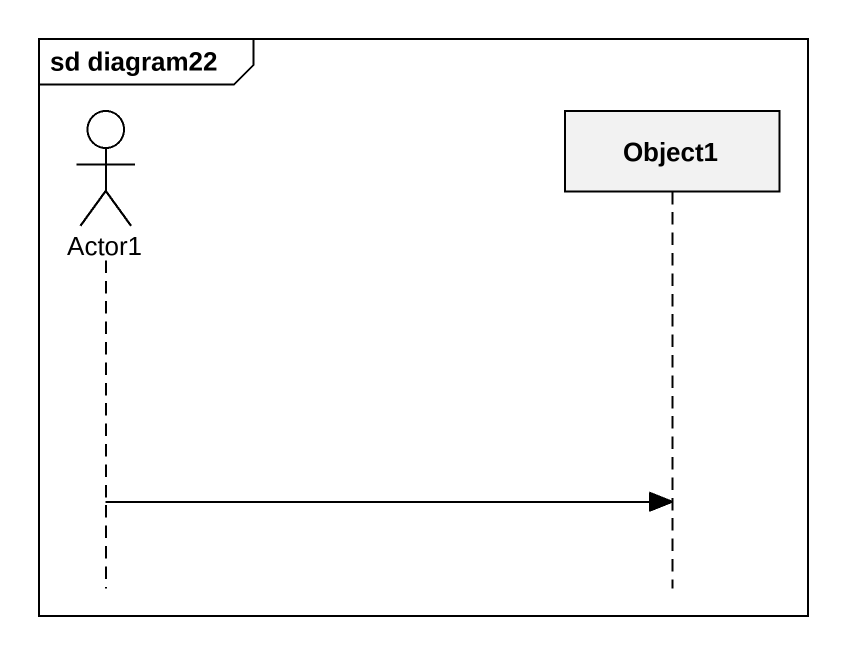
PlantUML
@startuml
mainframe sd diagram22
hide footbox
actor Actor1
participant Object1

Actor1 -> Object1
@enduml
